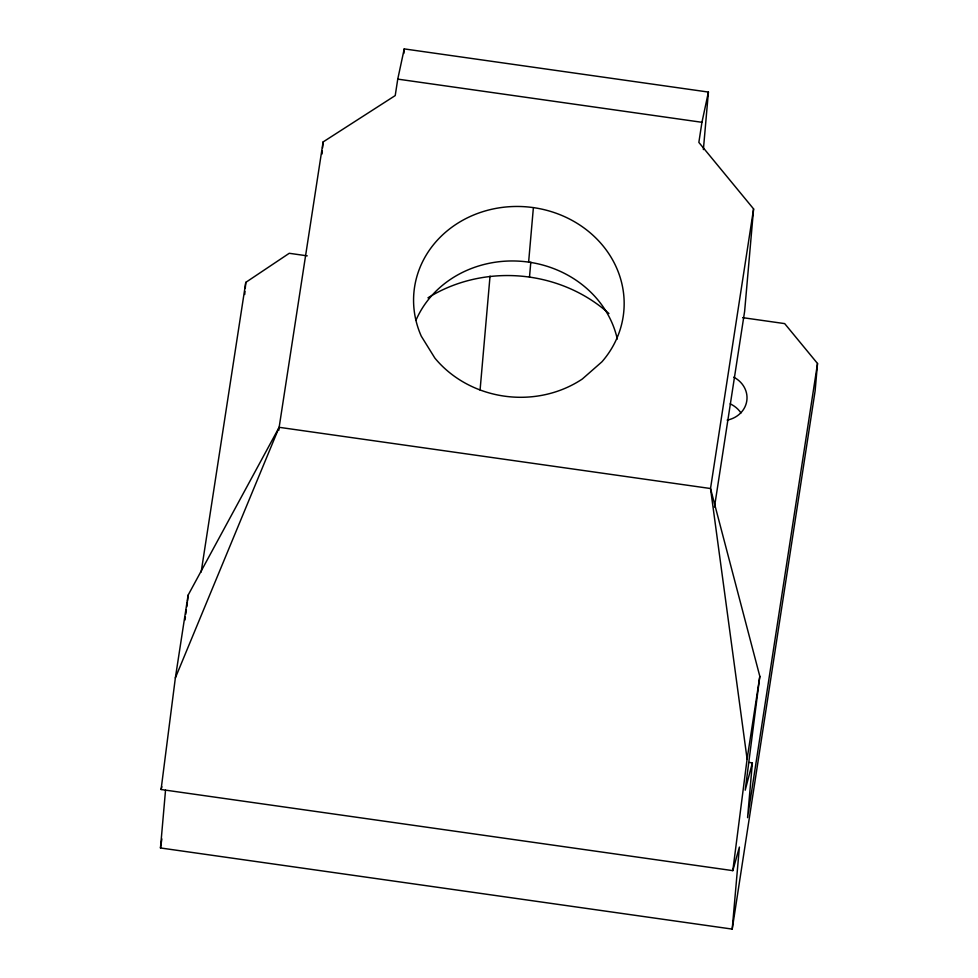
<?xml version="1.0" encoding="UTF-8"?>
<svg xmlns="http://www.w3.org/2000/svg" width="978" height="978" viewBox="0 0 978 978"><rect width="100%" height="100%" fill="white"/><g stroke="black" fill="none" stroke-linecap="round" stroke-linejoin="round"><path stroke-width="1.47" d="M742.657 317.642L784.674 323.608L817.522 363.498L815.139 390.76L732.216 929.1L160.478 847.963L165.526 790.248M187.58 601.005L188.094 595.186L279.146 427.313L323.107 141.944L395.222 95.575L397.753 79.12L404.232 48.9L708.414 92.066L703.378 149.597M244.732 294.476L244.989 291.456M245.258 288.424L245.784 282.373L289.256 253.29L307.239 255.845M322.043 153.998L322.312 150.991M322.569 147.971L323.107 141.944M403.828 53.448L404.232 48.9M480.076 390.051L490.039 276.114M528.621 262.116L533.389 207.617A105.367 95.331 5 0 0 421.286 336.188L434.855 358.07A105.367 95.331 5 0 0 582.338 378.999L601.922 361.823A105.367 95.331 5 0 0 533.389 207.617M529.501 277.104L530.809 262.116M708.414 92.066L701.947 122.299L698.854 142.409L753.586 208.913L744.625 311.371L714.478 507.032M732.216 929.1L739.392 847.07L732.815 870.64L161.089 789.503L175.355 677.925L188.094 595.186M753.586 208.913L710.517 488.523L759.82 676.324L745.212 790.175L752.363 762.877L749.331 762.449M752.363 762.877L747.571 817.645L817.522 363.498M278.791 430.32L279.146 427.313L710.517 488.523L747.094 759.05L732.815 870.64M184.989 620.003L185.392 617.081M185.783 614.16L186.382 609.771M186.786 606.849L187.385 602.46M201.162 572.057L245.784 282.373M160.478 847.963L161.871 838.916M747.094 759.05L759.82 676.324M161.089 789.503L161.859 786.74M175.355 677.925L279.146 427.313M397.753 79.12L701.947 122.299M415.919 320.368A105.367 95.331 5 0 1 522.998 261.456A105.367 95.331 5 0 1 617.289 339.036M427.948 297.838A142.226 128.693 5 0 1 608.939 313.535M733.757 377.19A25.697 23.252 5 0 1 746.776 400.968A25.697 23.252 5 0 1 727.143 420.124M730.175 403.865A25.697 23.252 5 0 1 740.945 412.948"/></g></svg>
